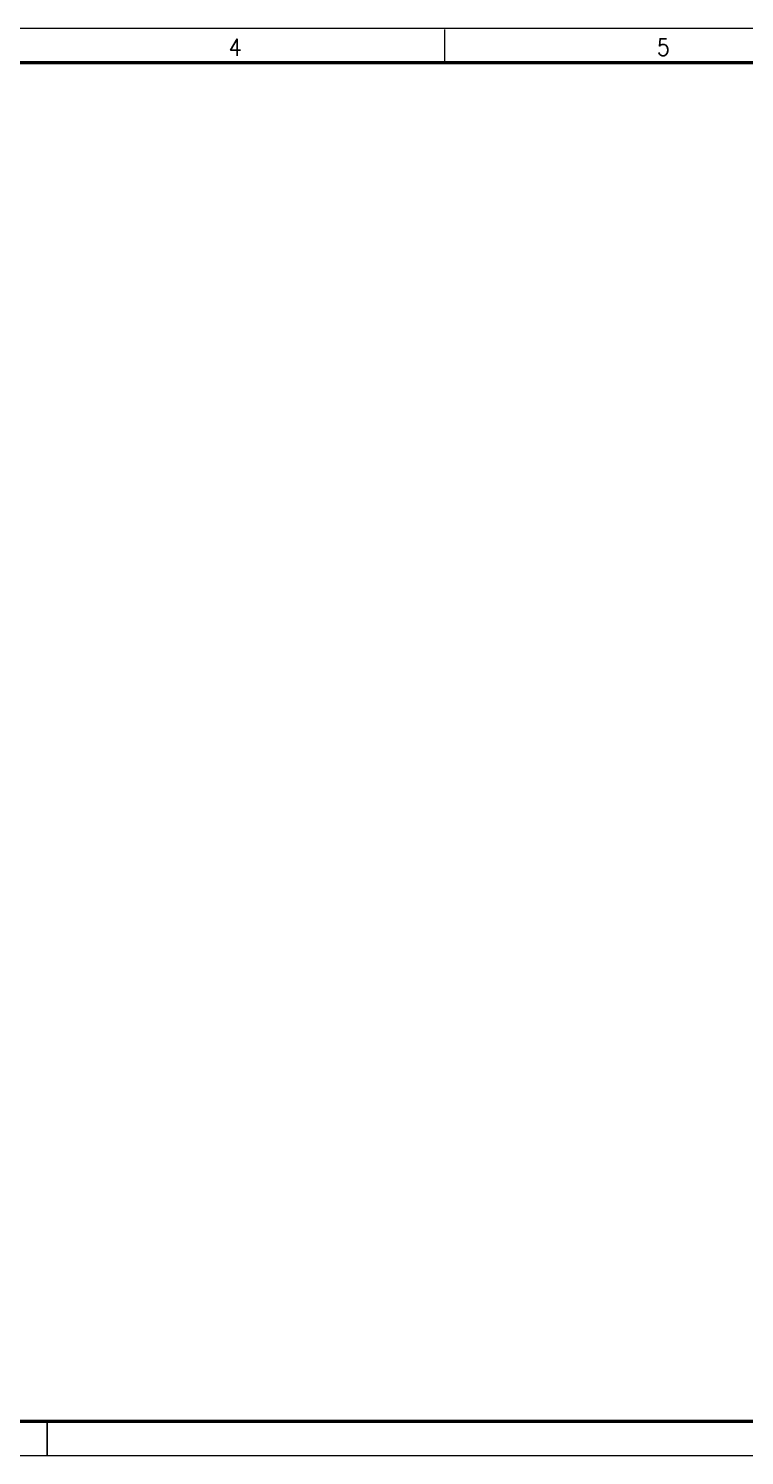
# Paper-space layout 'A2.1' of a CAD drawing. Header units: millimetres. Extents: x -638 to 201, y -173 to 247.
# Drawn here: x -223.5 to -12.8, y -173.1 to 246.9 of the extents above; entities that cross this region are included whole.
import ezdxf

# ---------------------------------------------------------------- set-up
doc = ezdxf.new("R2010")
doc.units = ezdxf.units.MM
doc.header["$LTSCALE"] = 0.5
doc.layers.add('Border', color=7, linetype='Continuous', lineweight=0)
doc.styles.add('Style-STANDARD', font='STANDARD.shx')

# ---------------------------------------------------------------- blocks, each defined once
blk = doc.blocks.new('A2.1_v03_CZ')
blk.add_line((-419.47, 10), (-419.47, 0))
at = {"layer": 'Border', "color": 7, "linetype": 'Continuous', "lineweight": 0}
blk.add_line((-302.37, 410), (-302.37, 419.7), dxfattribs=at)
at = {"layer": 'Border', "color": 7, "linetype": 'Continuous', "lineweight": 0, "flags": 128}
blk.add_lwpolyline([(-839.47, 0), (0, 0), (0, 420), (-839.47, 420)], close=True, dxfattribs=at)
at = {"layer": 'Border', "color": 7, "linetype": 'Continuous', "lineweight": 50}
blk.add_lwpolyline([(-209.47, 10), (-809.47, 10), (-809.47, 410), (-10, 410), (-10, 297)], dxfattribs=at)
at = {"layer": 'Border', "color": 7, "linetype": 'Continuous', "lineweight": 30, "style": 'Style-STANDARD'}
for s, p in [('4', (-366.07, 412)), ('5', (-240.07, 412))]:
    blk.add_text(s, height=5, dxfattribs=at).set_placement(p)

psp = doc.layouts.new('A2.1')

# ---------------------------------------------------------------- block references
psp.add_blockref('A2.1_v03_CZ', (201.42, -173.1))

doc.saveas('drawing.dxf')
